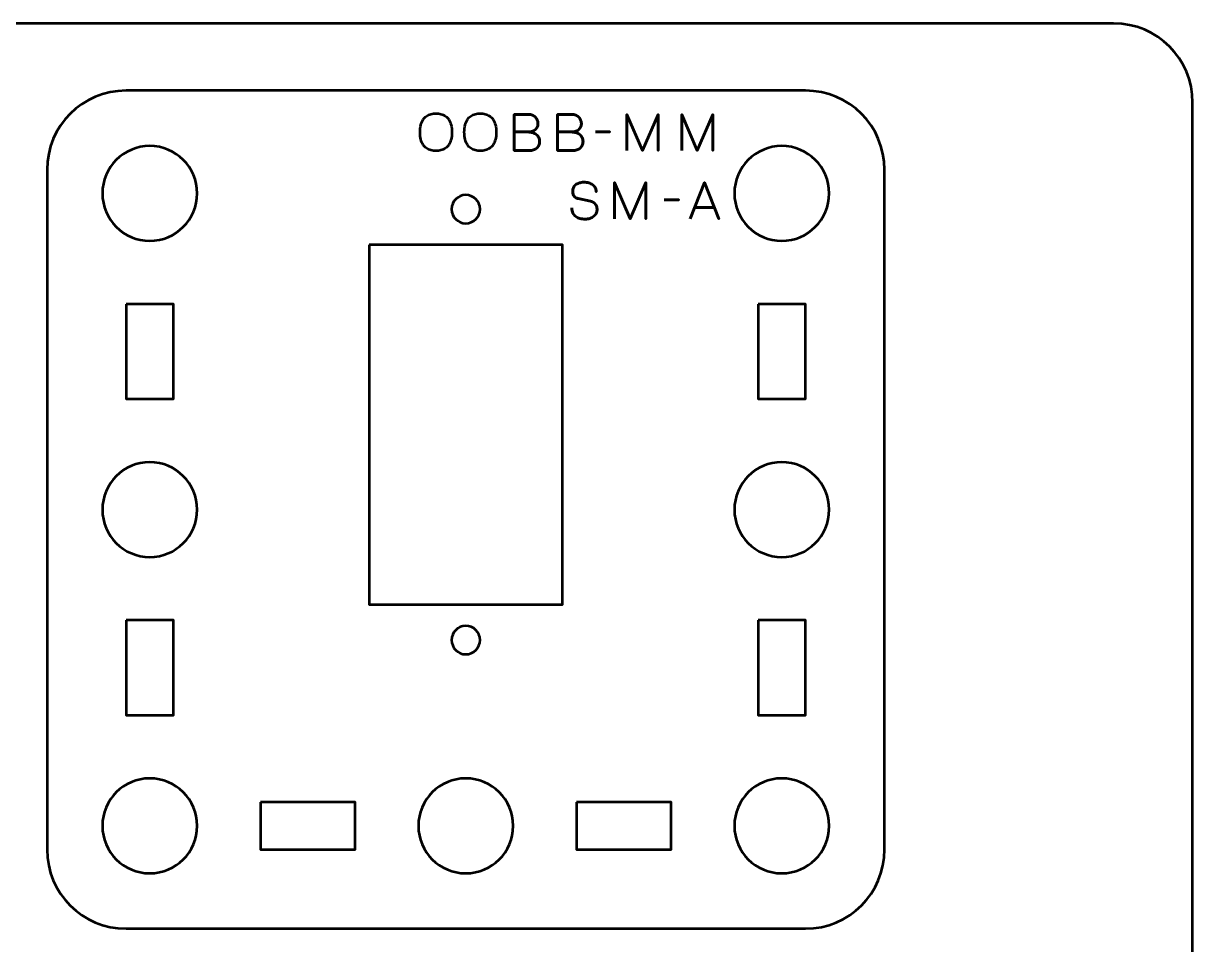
# Model space of a CAD drawing. Header units: centimetres. Extents: x -17.9 to -3.1, y -25.3 to -4.3.
# Drawn here: x -10.5 to -3.1, y -10.18 to -4.35 of the extents above; entities that cross this region are included whole.
import ezdxf

# ---------------------------------------------------------------- set-up
doc = ezdxf.new("R2010")
doc.units = ezdxf.units.CM
doc.header["$MEASUREMENT"] = 0
doc.layers.add('Layer 1', color=7, linetype='Continuous')

msp = doc.modelspace()

# ---------------------------------------------------------------- linework, layer by layer
at = {"layer": 'Layer 1', "color": 7, "lineweight": 53}
msp.add_open_spline([(-17.90003, -24.8499), (-17.90003, -24.8499), (-17.90003, -4.84994), (-17.90003, -4.84994), (-17.90003, -4.84994), (-17.90003, -4.57297), (-17.67694, -4.34998), (-17.39994, -4.34998), (-17.39994, -4.34998), (-17.39994, -4.34998), (-3.60007, -4.34998), (-3.60007, -4.34998), (-3.60007, -4.34998), (-3.32293, -4.34998), (-3.09997, -4.57297), (-3.09997, -4.84994), (-3.09997, -4.84994), (-3.09997, -4.84994), (-3.09997, -24.8499), (-3.09997, -24.8499), (-3.09997, -24.8499), (-3.09997, -25.1269), (-3.32293, -25.34999), (-3.60007, -25.34999), (-3.60007, -25.34999), (-3.60007, -25.34999), (-17.39994, -25.34999), (-17.39994, -25.34999), (-17.39994, -25.34999), (-17.67694, -25.34999), (-17.90003, -25.1269), (-17.90003, -24.8499)], degree=3, knots=[0, 0, 0, 0, 0.125, 0.125, 0.125, 0.125, 0.25, 0.25, 0.25, 0.25, 0.375, 0.375, 0.375, 0.375, 0.5, 0.5, 0.5, 0.5, 0.625, 0.625, 0.625, 0.625, 0.75, 0.75, 0.75, 0.75, 0.875, 0.875, 0.875, 0.875, 1, 1, 1, 1], dxfattribs=at)
at = {"layer": 'Layer 1', "color": 2, "lineweight": 53}
msp.add_open_spline([(-9.84994, -4.77497), (-9.84994, -4.77497), (-5.55007, -4.77497), (-5.55007, -4.77497), (-5.55007, -4.77497), (-5.27293, -4.77497), (-5.04997, -4.99806), (-5.04997, -5.27506), (-5.04997, -5.27506), (-5.04997, -5.27506), (-5.04997, -9.57493), (-5.04997, -9.57493), (-5.04997, -9.57493), (-5.04997, -9.85207), (-5.27293, -10.07503), (-5.55007, -10.07503), (-5.55007, -10.07503), (-5.55007, -10.07503), (-9.84994, -10.07503), (-9.84994, -10.07503), (-9.84994, -10.07503), (-10.12694, -10.07503), (-10.35003, -9.85207), (-10.35003, -9.57493), (-10.35003, -9.57493), (-10.35003, -9.57493), (-10.35003, -5.27506), (-10.35003, -5.27506), (-10.35003, -5.27506), (-10.35003, -4.99806), (-10.12694, -4.77497), (-9.84994, -4.77497)], degree=3, knots=[0, 0, 0, 0, 0.125, 0.125, 0.125, 0.125, 0.25, 0.25, 0.25, 0.25, 0.375, 0.375, 0.375, 0.375, 0.5, 0.5, 0.5, 0.5, 0.625, 0.625, 0.625, 0.625, 0.75, 0.75, 0.75, 0.75, 0.875, 0.875, 0.875, 0.875, 1, 1, 1, 1], dxfattribs=at)
at = {"layer": 'Layer 1', "color": 30, "lineweight": 53}
for points, knots in [([(-7.88878, -5.15638), (-7.87762, -5.15643), (-7.86704, -5.15511), (-7.85693, -5.15251), (-7.85693, -5.15251), (-7.84687, -5.14987), (-7.83767, -5.14574), (-7.82925, -5.14002), (-7.82925, -5.14002), (-7.82084, -5.13436), (-7.81354, -5.1269), (-7.80735, -5.11769), (-7.80735, -5.11769), (-7.80115, -5.10849), (-7.79639, -5.09732), (-7.79301, -5.0842), (-7.79301, -5.0842), (-7.78957, -5.07107), (-7.78787, -5.05578), (-7.78782, -5.03826), (-7.78782, -5.03826), (-7.78787, -5.02075), (-7.78957, -5.00546), (-7.79301, -4.99228), (-7.79301, -4.99228), (-7.79639, -4.9791), (-7.80115, -4.96789), (-7.80735, -4.95863), (-7.80735, -4.95863), (-7.81354, -4.94936), (-7.82084, -4.94185), (-7.82925, -4.93608), (-7.82925, -4.93608), (-7.83767, -4.93031), (-7.84687, -4.92613), (-7.85693, -4.92344), (-7.85693, -4.92344), (-7.86704, -4.92079), (-7.87762, -4.91947), (-7.88878, -4.91952), (-7.88878, -4.91952), (-7.89995, -4.91947), (-7.91053, -4.92079), (-7.92064, -4.92344), (-7.92064, -4.92344), (-7.93069, -4.92613), (-7.9399, -4.93031), (-7.94832, -4.93608), (-7.94832, -4.93608), (-7.95673, -4.94185), (-7.96403, -4.94936), (-7.97022, -4.95863), (-7.97022, -4.95863), (-7.97641, -4.96789), (-7.98118, -4.9791), (-7.98456, -4.99228), (-7.98456, -4.99228), (-7.988, -5.00546), (-7.9897, -5.02075), (-7.98975, -5.03826), (-7.98975, -5.03826), (-7.9897, -5.05578), (-7.988, -5.07107), (-7.98456, -5.0842), (-7.98456, -5.0842), (-7.98118, -5.09732), (-7.97641, -5.10849), (-7.97022, -5.11769), (-7.97022, -5.11769), (-7.96403, -5.1269), (-7.95673, -5.13436), (-7.94832, -5.14002), (-7.94832, -5.14002), (-7.9399, -5.14574), (-7.93069, -5.14987), (-7.92064, -5.15251), (-7.92064, -5.15251), (-7.91053, -5.15511), (-7.89995, -5.15643), (-7.88878, -5.15638)], [0, 0, 0, 0, 0.05, 0.05, 0.05, 0.05, 0.1, 0.1, 0.1, 0.1, 0.15, 0.15, 0.15, 0.15, 0.2, 0.2, 0.2, 0.2, 0.25, 0.25, 0.25, 0.25, 0.3, 0.3, 0.3, 0.3, 0.35, 0.35, 0.35, 0.35, 0.4, 0.4, 0.4, 0.4, 0.45, 0.45, 0.45, 0.45, 0.5, 0.5, 0.5, 0.5, 0.55, 0.55, 0.55, 0.55, 0.6, 0.6, 0.6, 0.6, 0.65, 0.65, 0.65, 0.65, 0.7, 0.7, 0.7, 0.7, 0.75, 0.75, 0.75, 0.75, 0.8, 0.8, 0.8, 0.8, 0.85, 0.85, 0.85, 0.85, 0.9, 0.9, 0.9, 0.9, 0.95, 0.95, 0.95, 0.95, 1, 1, 1, 1]), ([(-7.88878, -5.15638), (-7.87762, -5.15643), (-7.86704, -5.15511), (-7.85693, -5.15251), (-7.85693, -5.15251), (-7.84687, -5.14987), (-7.83767, -5.14574), (-7.82925, -5.14002), (-7.82925, -5.14002), (-7.82084, -5.13436), (-7.81354, -5.1269), (-7.80735, -5.11769), (-7.80735, -5.11769), (-7.80115, -5.10849), (-7.79639, -5.09732), (-7.79301, -5.0842), (-7.79301, -5.0842), (-7.78957, -5.07107), (-7.78787, -5.05578), (-7.78782, -5.03826), (-7.78782, -5.03826), (-7.78787, -5.02075), (-7.78957, -5.00546), (-7.79301, -4.99228), (-7.79301, -4.99228), (-7.79639, -4.9791), (-7.80115, -4.96789), (-7.80735, -4.95863), (-7.80735, -4.95863), (-7.81354, -4.94936), (-7.82084, -4.94185), (-7.82925, -4.93608), (-7.82925, -4.93608), (-7.83767, -4.93031), (-7.84687, -4.92613), (-7.85693, -4.92344), (-7.85693, -4.92344), (-7.86704, -4.92079), (-7.87762, -4.91947), (-7.88878, -4.91952), (-7.88878, -4.91952), (-7.89995, -4.91947), (-7.91053, -4.92079), (-7.92064, -4.92344), (-7.92064, -4.92344), (-7.93069, -4.92613), (-7.9399, -4.93031), (-7.94832, -4.93608), (-7.94832, -4.93608), (-7.95673, -4.94185), (-7.96403, -4.94936), (-7.97022, -4.95863), (-7.97022, -4.95863), (-7.97641, -4.96789), (-7.98118, -4.9791), (-7.98456, -4.99228), (-7.98456, -4.99228), (-7.988, -5.00546), (-7.9897, -5.02075), (-7.98975, -5.03826), (-7.98975, -5.03826), (-7.9897, -5.05578), (-7.988, -5.07107), (-7.98456, -5.0842), (-7.98456, -5.0842), (-7.98118, -5.09732), (-7.97641, -5.10849), (-7.97022, -5.11769), (-7.97022, -5.11769), (-7.96403, -5.1269), (-7.95673, -5.13436), (-7.94832, -5.14002), (-7.94832, -5.14002), (-7.9399, -5.14574), (-7.93069, -5.14987), (-7.92064, -5.15251), (-7.92064, -5.15251), (-7.91053, -5.15511), (-7.89995, -5.15643), (-7.88878, -5.15638)], [0, 0, 0, 0, 0.05, 0.05, 0.05, 0.05, 0.1, 0.1, 0.1, 0.1, 0.15, 0.15, 0.15, 0.15, 0.2, 0.2, 0.2, 0.2, 0.25, 0.25, 0.25, 0.25, 0.3, 0.3, 0.3, 0.3, 0.35, 0.35, 0.35, 0.35, 0.4, 0.4, 0.4, 0.4, 0.45, 0.45, 0.45, 0.45, 0.5, 0.5, 0.5, 0.5, 0.55, 0.55, 0.55, 0.55, 0.6, 0.6, 0.6, 0.6, 0.65, 0.65, 0.65, 0.65, 0.7, 0.7, 0.7, 0.7, 0.75, 0.75, 0.75, 0.75, 0.8, 0.8, 0.8, 0.8, 0.85, 0.85, 0.85, 0.85, 0.9, 0.9, 0.9, 0.9, 0.95, 0.95, 0.95, 0.95, 1, 1, 1, 1]), ([(-7.60843, -5.15638), (-7.59727, -5.15643), (-7.58669, -5.15511), (-7.57658, -5.15251), (-7.57658, -5.15251), (-7.56652, -5.14987), (-7.55732, -5.14574), (-7.5489, -5.14002), (-7.5489, -5.14002), (-7.54049, -5.13436), (-7.53319, -5.1269), (-7.527, -5.11769), (-7.527, -5.11769), (-7.5208, -5.10849), (-7.51604, -5.09732), (-7.51266, -5.0842), (-7.51266, -5.0842), (-7.50922, -5.07107), (-7.50752, -5.05578), (-7.50747, -5.03826), (-7.50747, -5.03826), (-7.50752, -5.02075), (-7.50922, -5.00546), (-7.51266, -4.99228), (-7.51266, -4.99228), (-7.51604, -4.9791), (-7.5208, -4.96789), (-7.527, -4.95863), (-7.527, -4.95863), (-7.53319, -4.94936), (-7.54049, -4.94185), (-7.5489, -4.93608), (-7.5489, -4.93608), (-7.55732, -4.93031), (-7.56652, -4.92613), (-7.57658, -4.92344), (-7.57658, -4.92344), (-7.58669, -4.92079), (-7.59727, -4.91947), (-7.60843, -4.91952), (-7.60843, -4.91952), (-7.6196, -4.91947), (-7.63018, -4.92079), (-7.64029, -4.92344), (-7.64029, -4.92344), (-7.65034, -4.92613), (-7.65955, -4.93031), (-7.66797, -4.93608), (-7.66797, -4.93608), (-7.67638, -4.94185), (-7.68368, -4.94936), (-7.68987, -4.95863), (-7.68987, -4.95863), (-7.69606, -4.96789), (-7.70083, -4.9791), (-7.70421, -4.99228), (-7.70421, -4.99228), (-7.70765, -5.00546), (-7.70935, -5.02075), (-7.7094, -5.03826), (-7.7094, -5.03826), (-7.70935, -5.05578), (-7.70765, -5.07107), (-7.70421, -5.0842), (-7.70421, -5.0842), (-7.70083, -5.09732), (-7.69606, -5.10849), (-7.68987, -5.11769), (-7.68987, -5.11769), (-7.68368, -5.1269), (-7.67638, -5.13436), (-7.66797, -5.14002), (-7.66797, -5.14002), (-7.65955, -5.14574), (-7.65034, -5.14987), (-7.64029, -5.15251), (-7.64029, -5.15251), (-7.63018, -5.15511), (-7.6196, -5.15643), (-7.60843, -5.15638)], [0, 0, 0, 0, 0.05, 0.05, 0.05, 0.05, 0.1, 0.1, 0.1, 0.1, 0.15, 0.15, 0.15, 0.15, 0.2, 0.2, 0.2, 0.2, 0.25, 0.25, 0.25, 0.25, 0.3, 0.3, 0.3, 0.3, 0.35, 0.35, 0.35, 0.35, 0.4, 0.4, 0.4, 0.4, 0.45, 0.45, 0.45, 0.45, 0.5, 0.5, 0.5, 0.5, 0.55, 0.55, 0.55, 0.55, 0.6, 0.6, 0.6, 0.6, 0.65, 0.65, 0.65, 0.65, 0.7, 0.7, 0.7, 0.7, 0.75, 0.75, 0.75, 0.75, 0.8, 0.8, 0.8, 0.8, 0.85, 0.85, 0.85, 0.85, 0.9, 0.9, 0.9, 0.9, 0.95, 0.95, 0.95, 0.95, 1, 1, 1, 1]), ([(-7.60843, -5.15638), (-7.59727, -5.15643), (-7.58669, -5.15511), (-7.57658, -5.15251), (-7.57658, -5.15251), (-7.56652, -5.14987), (-7.55732, -5.14574), (-7.5489, -5.14002), (-7.5489, -5.14002), (-7.54049, -5.13436), (-7.53319, -5.1269), (-7.527, -5.11769), (-7.527, -5.11769), (-7.5208, -5.10849), (-7.51604, -5.09732), (-7.51266, -5.0842), (-7.51266, -5.0842), (-7.50922, -5.07107), (-7.50752, -5.05578), (-7.50747, -5.03826), (-7.50747, -5.03826), (-7.50752, -5.02075), (-7.50922, -5.00546), (-7.51266, -4.99228), (-7.51266, -4.99228), (-7.51604, -4.9791), (-7.5208, -4.96789), (-7.527, -4.95863), (-7.527, -4.95863), (-7.53319, -4.94936), (-7.54049, -4.94185), (-7.5489, -4.93608), (-7.5489, -4.93608), (-7.55732, -4.93031), (-7.56652, -4.92613), (-7.57658, -4.92344), (-7.57658, -4.92344), (-7.58669, -4.92079), (-7.59727, -4.91947), (-7.60843, -4.91952), (-7.60843, -4.91952), (-7.6196, -4.91947), (-7.63018, -4.92079), (-7.64029, -4.92344), (-7.64029, -4.92344), (-7.65034, -4.92613), (-7.65955, -4.93031), (-7.66797, -4.93608), (-7.66797, -4.93608), (-7.67638, -4.94185), (-7.68368, -4.94936), (-7.68987, -4.95863), (-7.68987, -4.95863), (-7.69606, -4.96789), (-7.70083, -4.9791), (-7.70421, -4.99228), (-7.70421, -4.99228), (-7.70765, -5.00546), (-7.70935, -5.02075), (-7.7094, -5.03826), (-7.7094, -5.03826), (-7.70935, -5.05578), (-7.70765, -5.07107), (-7.70421, -5.0842), (-7.70421, -5.0842), (-7.70083, -5.09732), (-7.69606, -5.10849), (-7.68987, -5.11769), (-7.68987, -5.11769), (-7.68368, -5.1269), (-7.67638, -5.13436), (-7.66797, -5.14002), (-7.66797, -5.14002), (-7.65955, -5.14574), (-7.65034, -5.14987), (-7.64029, -5.15251), (-7.64029, -5.15251), (-7.63018, -5.15511), (-7.6196, -5.15643), (-7.60843, -5.15638)], [0, 0, 0, 0, 0.05, 0.05, 0.05, 0.05, 0.1, 0.1, 0.1, 0.1, 0.15, 0.15, 0.15, 0.15, 0.2, 0.2, 0.2, 0.2, 0.25, 0.25, 0.25, 0.25, 0.3, 0.3, 0.3, 0.3, 0.35, 0.35, 0.35, 0.35, 0.4, 0.4, 0.4, 0.4, 0.45, 0.45, 0.45, 0.45, 0.5, 0.5, 0.5, 0.5, 0.55, 0.55, 0.55, 0.55, 0.6, 0.6, 0.6, 0.6, 0.65, 0.65, 0.65, 0.65, 0.7, 0.7, 0.7, 0.7, 0.75, 0.75, 0.75, 0.75, 0.8, 0.8, 0.8, 0.8, 0.85, 0.85, 0.85, 0.85, 0.9, 0.9, 0.9, 0.9, 0.95, 0.95, 0.95, 0.95, 1, 1, 1, 1]), ([(-7.39476, -5.03668), (-7.39476, -5.03668), (-7.30681, -5.03668), (-7.30681, -5.03668), (-7.30681, -5.03668), (-7.29538, -5.03662), (-7.28565, -5.03504), (-7.27744, -5.03191), (-7.27744, -5.03191), (-7.26929, -5.02885), (-7.26268, -5.02467), (-7.25755, -5.01943), (-7.25755, -5.01943), (-7.25241, -5.01419), (-7.24871, -5.00826), (-7.24638, -5.0017), (-7.24638, -5.0017), (-7.24411, -4.99519), (-7.24305, -4.98842), (-7.24331, -4.98143), (-7.24331, -4.98143), (-7.24363, -4.97445), (-7.24511, -4.96767), (-7.24776, -4.96106), (-7.24776, -4.96106), (-7.25035, -4.95444), (-7.25427, -4.94847), (-7.2594, -4.94312), (-7.2594, -4.94312), (-7.26453, -4.93778), (-7.27093, -4.93354), (-7.27871, -4.93042), (-7.27871, -4.93042), (-7.28649, -4.92725), (-7.29565, -4.92561), (-7.30618, -4.92555), (-7.30618, -4.92555), (-7.30618, -4.92555), (-7.39476, -4.92555), (-7.39476, -4.92555), (-7.39476, -4.92555), (-7.39476, -4.92555), (-7.39476, -5.15447), (-7.39476, -5.15447), (-7.39476, -5.15447), (-7.39476, -5.15447), (-7.29729, -5.15447), (-7.29729, -5.15447), (-7.29729, -5.15447), (-7.28819, -5.15447), (-7.27972, -5.15315), (-7.27189, -5.15055), (-7.27189, -5.15055), (-7.26406, -5.14791), (-7.25723, -5.14415), (-7.2513, -5.13912), (-7.2513, -5.13912), (-7.24543, -5.13415), (-7.24083, -5.12812), (-7.23754, -5.12097), (-7.23754, -5.12097), (-7.23426, -5.11383), (-7.23257, -5.10573), (-7.23252, -5.09668), (-7.23252, -5.09668), (-7.23273, -5.08758), (-7.23463, -5.07938), (-7.23829, -5.07203), (-7.23829, -5.07203), (-7.24194, -5.06467), (-7.24702, -5.05837), (-7.25358, -5.05308), (-7.25358, -5.05308), (-7.26014, -5.04784), (-7.26797, -5.04377), (-7.27697, -5.04096), (-7.27697, -5.04096), (-7.28596, -5.03816), (-7.29591, -5.03673), (-7.30681, -5.03668), (-7.30681, -5.03668), (-7.29591, -5.03673), (-7.28596, -5.03816), (-7.27697, -5.04096), (-7.27697, -5.04096), (-7.26797, -5.04377), (-7.26014, -5.04784), (-7.25358, -5.05308), (-7.25358, -5.05308), (-7.24702, -5.05837), (-7.24194, -5.06467), (-7.23829, -5.07203), (-7.23829, -5.07203), (-7.23463, -5.07938), (-7.23273, -5.08758), (-7.23252, -5.09668), (-7.23252, -5.09668), (-7.23257, -5.10573), (-7.23426, -5.11383), (-7.23754, -5.12097), (-7.23754, -5.12097), (-7.24083, -5.12812), (-7.24543, -5.13415), (-7.2513, -5.13912), (-7.2513, -5.13912), (-7.25723, -5.14415), (-7.26406, -5.14791), (-7.27189, -5.15055), (-7.27189, -5.15055), (-7.27972, -5.15315), (-7.28819, -5.15447), (-7.29729, -5.15447), (-7.29729, -5.15447), (-7.29729, -5.15447), (-7.39476, -5.15447), (-7.39476, -5.15447), (-7.39476, -5.15447), (-7.39476, -5.15447), (-7.39476, -4.92555), (-7.39476, -4.92555), (-7.39476, -4.92555), (-7.39476, -4.92555), (-7.30618, -4.92555), (-7.30618, -4.92555), (-7.30618, -4.92555), (-7.29565, -4.92561), (-7.28649, -4.92725), (-7.27871, -4.93042), (-7.27871, -4.93042), (-7.27093, -4.93354), (-7.26453, -4.93778), (-7.2594, -4.94312), (-7.2594, -4.94312), (-7.25427, -4.94847), (-7.25035, -4.95444), (-7.24776, -4.96106), (-7.24776, -4.96106), (-7.24511, -4.96767), (-7.24363, -4.97445), (-7.24331, -4.98143), (-7.24331, -4.98143), (-7.24305, -4.98842), (-7.24411, -4.99519), (-7.24638, -5.0017), (-7.24638, -5.0017), (-7.24871, -5.00826), (-7.25241, -5.01419), (-7.25755, -5.01943), (-7.25755, -5.01943), (-7.26268, -5.02467), (-7.26929, -5.02885), (-7.27744, -5.03191), (-7.27744, -5.03191), (-7.28565, -5.03504), (-7.29538, -5.03662), (-7.30681, -5.03668), (-7.30681, -5.03668), (-7.30681, -5.03668), (-7.39476, -5.03668), (-7.39476, -5.03668)], [0, 0, 0, 0, 0.025, 0.025, 0.025, 0.025, 0.05, 0.05, 0.05, 0.05, 0.075, 0.075, 0.075, 0.075, 0.1, 0.1, 0.1, 0.1, 0.125, 0.125, 0.125, 0.125, 0.15, 0.15, 0.15, 0.15, 0.175, 0.175, 0.175, 0.175, 0.2, 0.2, 0.2, 0.2, 0.225, 0.225, 0.225, 0.225, 0.25, 0.25, 0.25, 0.25, 0.275, 0.275, 0.275, 0.275, 0.3, 0.3, 0.3, 0.3, 0.325, 0.325, 0.325, 0.325, 0.35, 0.35, 0.35, 0.35, 0.375, 0.375, 0.375, 0.375, 0.4, 0.4, 0.4, 0.4, 0.425, 0.425, 0.425, 0.425, 0.45, 0.45, 0.45, 0.45, 0.475, 0.475, 0.475, 0.475, 0.5, 0.5, 0.5, 0.5, 0.525, 0.525, 0.525, 0.525, 0.55, 0.55, 0.55, 0.55, 0.575, 0.575, 0.575, 0.575, 0.6, 0.6, 0.6, 0.6, 0.625, 0.625, 0.625, 0.625, 0.65, 0.65, 0.65, 0.65, 0.675, 0.675, 0.675, 0.675, 0.7, 0.7, 0.7, 0.7, 0.725, 0.725, 0.725, 0.725, 0.75, 0.75, 0.75, 0.75, 0.775, 0.775, 0.775, 0.775, 0.8, 0.8, 0.8, 0.8, 0.825, 0.825, 0.825, 0.825, 0.85, 0.85, 0.85, 0.85, 0.875, 0.875, 0.875, 0.875, 0.9, 0.9, 0.9, 0.9, 0.925, 0.925, 0.925, 0.925, 0.95, 0.95, 0.95, 0.95, 0.975, 0.975, 0.975, 0.975, 1, 1, 1, 1]), ([(-7.12012, -5.03668), (-7.12012, -5.03668), (-7.03217, -5.03668), (-7.03217, -5.03668), (-7.03217, -5.03668), (-7.02074, -5.03662), (-7.01101, -5.03504), (-7.0028, -5.03191), (-7.0028, -5.03191), (-6.99465, -5.02885), (-6.98804, -5.02467), (-6.98291, -5.01943), (-6.98291, -5.01943), (-6.97777, -5.01419), (-6.97407, -5.00826), (-6.97174, -5.0017), (-6.97174, -5.0017), (-6.96947, -4.99519), (-6.96841, -4.98842), (-6.96867, -4.98143), (-6.96867, -4.98143), (-6.96899, -4.97445), (-6.97047, -4.96767), (-6.97312, -4.96106), (-6.97312, -4.96106), (-6.97571, -4.95444), (-6.97963, -4.94847), (-6.98476, -4.94312), (-6.98476, -4.94312), (-6.98989, -4.93778), (-6.99629, -4.93354), (-7.00407, -4.93042), (-7.00407, -4.93042), (-7.01185, -4.92725), (-7.02101, -4.92561), (-7.03154, -4.92555), (-7.03154, -4.92555), (-7.03154, -4.92555), (-7.12012, -4.92555), (-7.12012, -4.92555), (-7.12012, -4.92555), (-7.12012, -4.92555), (-7.12012, -5.15447), (-7.12012, -5.15447), (-7.12012, -5.15447), (-7.12012, -5.15447), (-7.02265, -5.15447), (-7.02265, -5.15447), (-7.02265, -5.15447), (-7.01355, -5.15447), (-7.00508, -5.15315), (-6.99725, -5.15055), (-6.99725, -5.15055), (-6.98942, -5.14791), (-6.98259, -5.14415), (-6.97666, -5.13912), (-6.97666, -5.13912), (-6.97079, -5.13415), (-6.96619, -5.12812), (-6.9629, -5.12097), (-6.9629, -5.12097), (-6.95962, -5.11383), (-6.95793, -5.10573), (-6.95788, -5.09668), (-6.95788, -5.09668), (-6.95809, -5.08758), (-6.95999, -5.07938), (-6.96365, -5.07203), (-6.96365, -5.07203), (-6.9673, -5.06467), (-6.97238, -5.05837), (-6.97894, -5.05308), (-6.97894, -5.05308), (-6.9855, -5.04784), (-6.99333, -5.04377), (-7.00233, -5.04096), (-7.00233, -5.04096), (-7.01132, -5.03816), (-7.02127, -5.03673), (-7.03217, -5.03668), (-7.03217, -5.03668), (-7.02127, -5.03673), (-7.01132, -5.03816), (-7.00233, -5.04096), (-7.00233, -5.04096), (-6.99333, -5.04377), (-6.9855, -5.04784), (-6.97894, -5.05308), (-6.97894, -5.05308), (-6.97238, -5.05837), (-6.9673, -5.06467), (-6.96365, -5.07203), (-6.96365, -5.07203), (-6.95999, -5.07938), (-6.95809, -5.08758), (-6.95788, -5.09668), (-6.95788, -5.09668), (-6.95793, -5.10573), (-6.95962, -5.11383), (-6.9629, -5.12097), (-6.9629, -5.12097), (-6.96619, -5.12812), (-6.97079, -5.13415), (-6.97666, -5.13912), (-6.97666, -5.13912), (-6.98259, -5.14415), (-6.98942, -5.14791), (-6.99725, -5.15055), (-6.99725, -5.15055), (-7.00508, -5.15315), (-7.01355, -5.15447), (-7.02265, -5.15447), (-7.02265, -5.15447), (-7.02265, -5.15447), (-7.12012, -5.15447), (-7.12012, -5.15447), (-7.12012, -5.15447), (-7.12012, -5.15447), (-7.12012, -4.92555), (-7.12012, -4.92555), (-7.12012, -4.92555), (-7.12012, -4.92555), (-7.03154, -4.92555), (-7.03154, -4.92555), (-7.03154, -4.92555), (-7.02101, -4.92561), (-7.01185, -4.92725), (-7.00407, -4.93042), (-7.00407, -4.93042), (-6.99629, -4.93354), (-6.98989, -4.93778), (-6.98476, -4.94312), (-6.98476, -4.94312), (-6.97963, -4.94847), (-6.97571, -4.95444), (-6.97312, -4.96106), (-6.97312, -4.96106), (-6.97047, -4.96767), (-6.96899, -4.97445), (-6.96867, -4.98143), (-6.96867, -4.98143), (-6.96841, -4.98842), (-6.96947, -4.99519), (-6.97174, -5.0017), (-6.97174, -5.0017), (-6.97407, -5.00826), (-6.97777, -5.01419), (-6.98291, -5.01943), (-6.98291, -5.01943), (-6.98804, -5.02467), (-6.99465, -5.02885), (-7.0028, -5.03191), (-7.0028, -5.03191), (-7.01101, -5.03504), (-7.02074, -5.03662), (-7.03217, -5.03668), (-7.03217, -5.03668), (-7.03217, -5.03668), (-7.12012, -5.03668), (-7.12012, -5.03668)], [0, 0, 0, 0, 0.025, 0.025, 0.025, 0.025, 0.05, 0.05, 0.05, 0.05, 0.075, 0.075, 0.075, 0.075, 0.1, 0.1, 0.1, 0.1, 0.125, 0.125, 0.125, 0.125, 0.15, 0.15, 0.15, 0.15, 0.175, 0.175, 0.175, 0.175, 0.2, 0.2, 0.2, 0.2, 0.225, 0.225, 0.225, 0.225, 0.25, 0.25, 0.25, 0.25, 0.275, 0.275, 0.275, 0.275, 0.3, 0.3, 0.3, 0.3, 0.325, 0.325, 0.325, 0.325, 0.35, 0.35, 0.35, 0.35, 0.375, 0.375, 0.375, 0.375, 0.4, 0.4, 0.4, 0.4, 0.425, 0.425, 0.425, 0.425, 0.45, 0.45, 0.45, 0.45, 0.475, 0.475, 0.475, 0.475, 0.5, 0.5, 0.5, 0.5, 0.525, 0.525, 0.525, 0.525, 0.55, 0.55, 0.55, 0.55, 0.575, 0.575, 0.575, 0.575, 0.6, 0.6, 0.6, 0.6, 0.625, 0.625, 0.625, 0.625, 0.65, 0.65, 0.65, 0.65, 0.675, 0.675, 0.675, 0.675, 0.7, 0.7, 0.7, 0.7, 0.725, 0.725, 0.725, 0.725, 0.75, 0.75, 0.75, 0.75, 0.775, 0.775, 0.775, 0.775, 0.8, 0.8, 0.8, 0.8, 0.825, 0.825, 0.825, 0.825, 0.85, 0.85, 0.85, 0.85, 0.875, 0.875, 0.875, 0.875, 0.9, 0.9, 0.9, 0.9, 0.925, 0.925, 0.925, 0.925, 0.95, 0.95, 0.95, 0.95, 0.975, 0.975, 0.975, 0.975, 1, 1, 1, 1]), ([(-6.68038, -5.15447), (-6.68038, -5.15447), (-6.68038, -4.92555), (-6.68038, -4.92555), (-6.68038, -4.92555), (-6.68038, -4.92555), (-6.58195, -5.15447), (-6.58195, -5.15447), (-6.58195, -5.15447), (-6.58195, -5.15447), (-6.48321, -4.92555), (-6.48321, -4.92555), (-6.48321, -4.92555), (-6.48321, -4.92555), (-6.48321, -5.15447), (-6.48321, -5.15447), (-6.48321, -5.15447), (-6.48321, -5.15447), (-6.48321, -4.92555), (-6.48321, -4.92555), (-6.48321, -4.92555), (-6.48321, -4.92555), (-6.58195, -5.15447), (-6.58195, -5.15447), (-6.58195, -5.15447), (-6.58195, -5.15447), (-6.68038, -4.92555), (-6.68038, -4.92555), (-6.68038, -4.92555), (-6.68038, -4.92555), (-6.68038, -5.15447), (-6.68038, -5.15447)], [0, 0, 0, 0, 0.125, 0.125, 0.125, 0.125, 0.25, 0.25, 0.25, 0.25, 0.375, 0.375, 0.375, 0.375, 0.5, 0.5, 0.5, 0.5, 0.625, 0.625, 0.625, 0.625, 0.75, 0.75, 0.75, 0.75, 0.875, 0.875, 0.875, 0.875, 1, 1, 1, 1]), ([(-6.33335, -5.15447), (-6.33335, -5.15447), (-6.33335, -4.92555), (-6.33335, -4.92555), (-6.33335, -4.92555), (-6.33335, -4.92555), (-6.23492, -5.15447), (-6.23492, -5.15447), (-6.23492, -5.15447), (-6.23492, -5.15447), (-6.13618, -4.92555), (-6.13618, -4.92555), (-6.13618, -4.92555), (-6.13618, -4.92555), (-6.13618, -5.15447), (-6.13618, -5.15447), (-6.13618, -5.15447), (-6.13618, -5.15447), (-6.13618, -4.92555), (-6.13618, -4.92555), (-6.13618, -4.92555), (-6.13618, -4.92555), (-6.23492, -5.15447), (-6.23492, -5.15447), (-6.23492, -5.15447), (-6.23492, -5.15447), (-6.33335, -4.92555), (-6.33335, -4.92555), (-6.33335, -4.92555), (-6.33335, -4.92555), (-6.33335, -5.15447), (-6.33335, -5.15447)], [0, 0, 0, 0, 0.125, 0.125, 0.125, 0.125, 0.25, 0.25, 0.25, 0.25, 0.375, 0.375, 0.375, 0.375, 0.5, 0.5, 0.5, 0.5, 0.625, 0.625, 0.625, 0.625, 0.75, 0.75, 0.75, 0.75, 0.875, 0.875, 0.875, 0.875, 1, 1, 1, 1]), ([(-6.87977, -5.03477), (-6.87977, -5.03477), (-6.78738, -5.03477), (-6.78738, -5.03477), (-6.78738, -5.03477), (-6.78738, -5.03477), (-6.87977, -5.03477), (-6.87977, -5.03477)], [0, 0, 0, 0, 0.5, 0.5, 0.5, 0.5, 1, 1, 1, 1]), ([(-7.02931, -5.51673), (-7.0292, -5.52938), (-7.02698, -5.54023), (-7.02254, -5.54928), (-7.02254, -5.54928), (-7.01814, -5.55827), (-7.01201, -5.56563), (-7.00428, -5.57134), (-7.00428, -5.57134), (-6.9965, -5.57701), (-6.98756, -5.58119), (-6.97745, -5.58389), (-6.97745, -5.58389), (-6.9674, -5.58653), (-6.9566, -5.58786), (-6.94517, -5.58786), (-6.94517, -5.58786), (-6.93364, -5.5878), (-6.92326, -5.58611), (-6.914, -5.58288), (-6.914, -5.58288), (-6.9048, -5.57965), (-6.89691, -5.57531), (-6.8903, -5.56986), (-6.8903, -5.56986), (-6.88374, -5.56441), (-6.87866, -5.55833), (-6.87506, -5.55155), (-6.87506, -5.55155), (-6.87146, -5.54478), (-6.86955, -5.53785), (-6.86929, -5.5307), (-6.86929, -5.5307), (-6.86897, -5.52134), (-6.87035, -5.51277), (-6.87336, -5.50504), (-6.87336, -5.50504), (-6.87638, -5.49731), (-6.88104, -5.49086), (-6.88733, -5.48557), (-6.88733, -5.48557), (-6.89358, -5.48028), (-6.90146, -5.47657), (-6.91088, -5.47451), (-6.91088, -5.47451), (-6.91088, -5.47451), (-6.98867, -5.45768), (-6.98867, -5.45768), (-6.98867, -5.45768), (-6.99597, -5.45615), (-7.00227, -5.45355), (-7.00746, -5.44995), (-7.00746, -5.44995), (-7.01264, -5.4463), (-7.01666, -5.44128), (-7.01941, -5.43482), (-7.01941, -5.43482), (-7.02217, -5.42842), (-7.02359, -5.42027), (-7.02359, -5.41037), (-7.02359, -5.41037), (-7.02359, -5.40286), (-7.02206, -5.39577), (-7.01894, -5.3891), (-7.01894, -5.3891), (-7.01587, -5.38243), (-7.01132, -5.37656), (-7.00534, -5.37137), (-7.00534, -5.37137), (-6.99936, -5.36624), (-6.99195, -5.36222), (-6.98317, -5.35931), (-6.98317, -5.35931), (-6.97433, -5.35634), (-6.96422, -5.35486), (-6.95279, -5.35481), (-6.95279, -5.35481), (-6.94131, -5.35481), (-6.93078, -5.35613), (-6.92115, -5.35878), (-6.92115, -5.35878), (-6.91157, -5.36142), (-6.90326, -5.36523), (-6.89628, -5.37031), (-6.89628, -5.37031), (-6.88929, -5.37539), (-6.88389, -5.38164), (-6.88019, -5.38894), (-6.88019, -5.38894), (-6.87649, -5.3963), (-6.87474, -5.40471), (-6.875, -5.41418), (-6.875, -5.41418), (-6.87474, -5.40471), (-6.87649, -5.3963), (-6.88019, -5.38894), (-6.88019, -5.38894), (-6.88389, -5.38164), (-6.88929, -5.37539), (-6.89628, -5.37031), (-6.89628, -5.37031), (-6.90326, -5.36523), (-6.91157, -5.36142), (-6.92115, -5.35878), (-6.92115, -5.35878), (-6.93078, -5.35613), (-6.94131, -5.35481), (-6.95279, -5.35481), (-6.95279, -5.35481), (-6.96422, -5.35486), (-6.97433, -5.35634), (-6.98317, -5.35931), (-6.98317, -5.35931), (-6.99195, -5.36222), (-6.99936, -5.36624), (-7.00534, -5.37137), (-7.00534, -5.37137), (-7.01132, -5.37656), (-7.01587, -5.38243), (-7.01894, -5.3891), (-7.01894, -5.3891), (-7.02206, -5.39577), (-7.02359, -5.40286), (-7.02359, -5.41037), (-7.02359, -5.41037), (-7.02359, -5.42027), (-7.02222, -5.42842), (-7.01957, -5.43477), (-7.01957, -5.43477), (-7.01687, -5.44117), (-7.01291, -5.44614), (-7.00772, -5.4498), (-7.00772, -5.4498), (-7.00253, -5.45339), (-6.99618, -5.45604), (-6.98867, -5.45768), (-6.98867, -5.45768), (-6.98867, -5.45768), (-6.91088, -5.47451), (-6.91088, -5.47451), (-6.91088, -5.47451), (-6.90125, -5.47657), (-6.89331, -5.48028), (-6.88707, -5.48557), (-6.88707, -5.48557), (-6.88077, -5.49086), (-6.87617, -5.49731), (-6.87321, -5.50504), (-6.87321, -5.50504), (-6.8703, -5.51277), (-6.86897, -5.52134), (-6.86929, -5.5307), (-6.86929, -5.5307), (-6.86955, -5.53785), (-6.87146, -5.54478), (-6.87506, -5.55155), (-6.87506, -5.55155), (-6.87866, -5.55833), (-6.88374, -5.56441), (-6.8903, -5.56986), (-6.8903, -5.56986), (-6.89691, -5.57531), (-6.9048, -5.57965), (-6.914, -5.58288), (-6.914, -5.58288), (-6.92326, -5.58611), (-6.93364, -5.5878), (-6.94517, -5.58786), (-6.94517, -5.58786), (-6.9566, -5.58786), (-6.9674, -5.58653), (-6.97745, -5.58389), (-6.97745, -5.58389), (-6.98756, -5.58119), (-6.9965, -5.57701), (-7.00428, -5.57134), (-7.00428, -5.57134), (-7.01201, -5.56563), (-7.01814, -5.55827), (-7.02254, -5.54928), (-7.02254, -5.54928), (-7.02698, -5.54023), (-7.0292, -5.52938), (-7.02931, -5.51673)], [0, 0, 0, 0, 0.0217391, 0.0217391, 0.0217391, 0.0217391, 0.0434783, 0.0434783, 0.0434783, 0.0434783, 0.0652174, 0.0652174, 0.0652174, 0.0652174, 0.0869565, 0.0869565, 0.0869565, 0.0869565, 0.1086957, 0.1086957, 0.1086957, 0.1086957, 0.1304348, 0.1304348, 0.1304348, 0.1304348, 0.1521739, 0.1521739, 0.1521739, 0.1521739, 0.173913, 0.173913, 0.173913, 0.173913, 0.1956522, 0.1956522, 0.1956522, 0.1956522, 0.2173913, 0.2173913, 0.2173913, 0.2173913, 0.2391304, 0.2391304, 0.2391304, 0.2391304, 0.2608696, 0.2608696, 0.2608696, 0.2608696, 0.2826087, 0.2826087, 0.2826087, 0.2826087, 0.3043478, 0.3043478, 0.3043478, 0.3043478, 0.326087, 0.326087, 0.326087, 0.326087, 0.3478261, 0.3478261, 0.3478261, 0.3478261, 0.3695652, 0.3695652, 0.3695652, 0.3695652, 0.3913043, 0.3913043, 0.3913043, 0.3913043, 0.4130435, 0.4130435, 0.4130435, 0.4130435, 0.4347826, 0.4347826, 0.4347826, 0.4347826, 0.4565217, 0.4565217, 0.4565217, 0.4565217, 0.4782609, 0.4782609, 0.4782609, 0.4782609, 0.5, 0.5, 0.5, 0.5, 0.5217391, 0.5217391, 0.5217391, 0.5217391, 0.5434783, 0.5434783, 0.5434783, 0.5434783, 0.5652174, 0.5652174, 0.5652174, 0.5652174, 0.5869565, 0.5869565, 0.5869565, 0.5869565, 0.6086957, 0.6086957, 0.6086957, 0.6086957, 0.6304348, 0.6304348, 0.6304348, 0.6304348, 0.6521739, 0.6521739, 0.6521739, 0.6521739, 0.673913, 0.673913, 0.673913, 0.673913, 0.6956522, 0.6956522, 0.6956522, 0.6956522, 0.7173913, 0.7173913, 0.7173913, 0.7173913, 0.7391304, 0.7391304, 0.7391304, 0.7391304, 0.7608696, 0.7608696, 0.7608696, 0.7608696, 0.7826087, 0.7826087, 0.7826087, 0.7826087, 0.8043478, 0.8043478, 0.8043478, 0.8043478, 0.826087, 0.826087, 0.826087, 0.826087, 0.8478261, 0.8478261, 0.8478261, 0.8478261, 0.8695652, 0.8695652, 0.8695652, 0.8695652, 0.8913043, 0.8913043, 0.8913043, 0.8913043, 0.9130435, 0.9130435, 0.9130435, 0.9130435, 0.9347826, 0.9347826, 0.9347826, 0.9347826, 0.9565217, 0.9565217, 0.9565217, 0.9565217, 0.9782609, 0.9782609, 0.9782609, 0.9782609, 1, 1, 1, 1]), ([(-6.75785, -5.58595), (-6.75785, -5.58595), (-6.75785, -5.35703), (-6.75785, -5.35703), (-6.75785, -5.35703), (-6.75785, -5.35703), (-6.65942, -5.58595), (-6.65942, -5.58595), (-6.65942, -5.58595), (-6.65942, -5.58595), (-6.56068, -5.35703), (-6.56068, -5.35703), (-6.56068, -5.35703), (-6.56068, -5.35703), (-6.56068, -5.58595), (-6.56068, -5.58595), (-6.56068, -5.58595), (-6.56068, -5.58595), (-6.56068, -5.35703), (-6.56068, -5.35703), (-6.56068, -5.35703), (-6.56068, -5.35703), (-6.65942, -5.58595), (-6.65942, -5.58595), (-6.65942, -5.58595), (-6.65942, -5.58595), (-6.75785, -5.35703), (-6.75785, -5.35703), (-6.75785, -5.35703), (-6.75785, -5.35703), (-6.75785, -5.58595), (-6.75785, -5.58595)], [0, 0, 0, 0, 0.125, 0.125, 0.125, 0.125, 0.25, 0.25, 0.25, 0.25, 0.375, 0.375, 0.375, 0.375, 0.5, 0.5, 0.5, 0.5, 0.625, 0.625, 0.625, 0.625, 0.75, 0.75, 0.75, 0.75, 0.875, 0.875, 0.875, 0.875, 1, 1, 1, 1]), ([(-6.28001, -5.58595), (-6.28001, -5.58595), (-6.1892, -5.35703), (-6.1892, -5.35703), (-6.1892, -5.35703), (-6.1892, -5.35703), (-6.09808, -5.58595), (-6.09808, -5.58595), (-6.09808, -5.58595), (-6.09808, -5.58595), (-6.1892, -5.35703), (-6.1892, -5.35703), (-6.1892, -5.35703), (-6.1892, -5.35703), (-6.28001, -5.58595), (-6.28001, -5.58595)], [0, 0, 0, 0, 0.25, 0.25, 0.25, 0.25, 0.5, 0.5, 0.5, 0.5, 0.75, 0.75, 0.75, 0.75, 1, 1, 1, 1]), ([(-6.44511, -5.46625), (-6.44511, -5.46625), (-6.35272, -5.46625), (-6.35272, -5.46625), (-6.35272, -5.46625), (-6.35272, -5.46625), (-6.44511, -5.46625), (-6.44511, -5.46625)], [0, 0, 0, 0, 0.5, 0.5, 0.5, 0.5, 1, 1, 1, 1]), ([(-6.25143, -5.51388), (-6.25143, -5.51388), (-6.12697, -5.51388), (-6.12697, -5.51388), (-6.12697, -5.51388), (-6.12697, -5.51388), (-6.25143, -5.51388), (-6.25143, -5.51388)], [0, 0, 0, 0, 0.5, 0.5, 0.5, 0.5, 1, 1, 1, 1])]:
    msp.add_open_spline(points, degree=3, knots=knots, dxfattribs=at)
at = {"layer": 'Layer 1', "lineweight": 53}
for points in [[(-9.4, -5.425), (-9.4, -5.59077), (-9.53423, -5.725), (-9.70001, -5.725), (-9.70001, -5.725), (-9.86567, -5.725), (-10.00001, -5.59077), (-10.00001, -5.425), (-10.00001, -5.425), (-10.00001, -5.25933), (-9.86567, -5.12499), (-9.70001, -5.12499), (-9.70001, -5.12499), (-9.53423, -5.12499), (-9.4, -5.25933), (-9.4, -5.425)], [(-5.4, -5.425), (-5.4, -5.59077), (-5.53433, -5.725), (-5.7, -5.725), (-5.7, -5.725), (-5.86563, -5.725), (-6, -5.59077), (-6, -5.425), (-6, -5.425), (-6, -5.25933), (-5.86563, -5.12499), (-5.7, -5.12499), (-5.7, -5.12499), (-5.53433, -5.12499), (-5.4, -5.25933), (-5.4, -5.425)], [(-9.84994, -6.12501), (-9.84994, -6.12501), (-9.54993, -6.12501), (-9.54993, -6.12501), (-9.54993, -6.12501), (-9.54993, -6.12501), (-9.54993, -6.72502), (-9.54993, -6.72502), (-9.54993, -6.72502), (-9.54993, -6.72502), (-9.84994, -6.72502), (-9.84994, -6.72502), (-9.84994, -6.72502), (-9.84994, -6.72502), (-9.84994, -6.12501), (-9.84994, -6.12501)], [(-5.85007, -6.12501), (-5.85007, -6.12501), (-5.55007, -6.12501), (-5.55007, -6.12501), (-5.55007, -6.12501), (-5.55007, -6.12501), (-5.55007, -6.72502), (-5.55007, -6.72502), (-5.55007, -6.72502), (-5.55007, -6.72502), (-5.85007, -6.72502), (-5.85007, -6.72502), (-5.85007, -6.72502), (-5.85007, -6.72502), (-5.85007, -6.12501), (-5.85007, -6.12501)], [(-9.4, -7.42507), (-9.4, -7.5907), (-9.53423, -7.72507), (-9.70001, -7.72507), (-9.70001, -7.72507), (-9.86567, -7.72507), (-10.00001, -7.5907), (-10.00001, -7.42507), (-10.00001, -7.42507), (-10.00001, -7.2593), (-9.86567, -7.12507), (-9.70001, -7.12507), (-9.70001, -7.12507), (-9.53423, -7.12507), (-9.4, -7.2593), (-9.4, -7.42507)], [(-5.4, -7.42507), (-5.4, -7.5907), (-5.53433, -7.72507), (-5.7, -7.72507), (-5.7, -7.72507), (-5.86563, -7.72507), (-6, -7.5907), (-6, -7.42507), (-6, -7.42507), (-6, -7.2593), (-5.86563, -7.12507), (-5.7, -7.12507), (-5.7, -7.12507), (-5.53433, -7.12507), (-5.4, -7.2593), (-5.4, -7.42507)], [(-9.84994, -8.12498), (-9.84994, -8.12498), (-9.54993, -8.12498), (-9.54993, -8.12498), (-9.54993, -8.12498), (-9.54993, -8.12498), (-9.54993, -8.72498), (-9.54993, -8.72498), (-9.54993, -8.72498), (-9.54993, -8.72498), (-9.84994, -8.72498), (-9.84994, -8.72498), (-9.84994, -8.72498), (-9.84994, -8.72498), (-9.84994, -8.12498), (-9.84994, -8.12498)], [(-5.85007, -8.12498), (-5.85007, -8.12498), (-5.55007, -8.12498), (-5.55007, -8.12498), (-5.55007, -8.12498), (-5.55007, -8.12498), (-5.55007, -8.72498), (-5.55007, -8.72498), (-5.55007, -8.72498), (-5.55007, -8.72498), (-5.85007, -8.72498), (-5.85007, -8.72498), (-5.85007, -8.72498), (-5.85007, -8.72498), (-5.85007, -8.12498), (-5.85007, -8.12498)], [(-9.4, -9.425), (-9.4, -9.59067), (-9.53423, -9.725), (-9.70001, -9.725), (-9.70001, -9.725), (-9.86567, -9.725), (-10.00001, -9.59067), (-10.00001, -9.425), (-10.00001, -9.425), (-10.00001, -9.25937), (-9.86567, -9.125), (-9.70001, -9.125), (-9.70001, -9.125), (-9.53423, -9.125), (-9.4, -9.25937), (-9.4, -9.425)], [(-7.39993, -9.425), (-7.39993, -9.59067), (-7.5343, -9.725), (-7.69993, -9.725), (-7.69993, -9.725), (-7.8657, -9.725), (-7.99993, -9.59067), (-7.99993, -9.425), (-7.99993, -9.425), (-7.99993, -9.25937), (-7.8657, -9.125), (-7.69993, -9.125), (-7.69993, -9.125), (-7.5343, -9.125), (-7.39993, -9.25937), (-7.39993, -9.425)], [(-5.4, -9.425), (-5.4, -9.59067), (-5.53433, -9.725), (-5.7, -9.725), (-5.7, -9.725), (-5.86563, -9.725), (-6, -9.59067), (-6, -9.425), (-6, -9.425), (-6, -9.25937), (-5.86563, -9.125), (-5.7, -9.125), (-5.7, -9.125), (-5.53433, -9.125), (-5.4, -9.25937), (-5.4, -9.425)], [(-8.99999, -9.27493), (-8.99999, -9.27493), (-8.39998, -9.27493), (-8.39998, -9.27493), (-8.39998, -9.27493), (-8.39998, -9.27493), (-8.39998, -9.57493), (-8.39998, -9.57493), (-8.39998, -9.57493), (-8.39998, -9.57493), (-8.99999, -9.57493), (-8.99999, -9.57493), (-8.99999, -9.57493), (-8.99999, -9.57493), (-8.99999, -9.27493), (-8.99999, -9.27493)], [(-7.00002, -9.27493), (-7.00002, -9.27493), (-6.40002, -9.27493), (-6.40002, -9.27493), (-6.40002, -9.27493), (-6.40002, -9.27493), (-6.40002, -9.57493), (-6.40002, -9.57493), (-6.40002, -9.57493), (-6.40002, -9.57493), (-7.00002, -9.57493), (-7.00002, -9.57493), (-7.00002, -9.57493), (-7.00002, -9.57493), (-7.00002, -9.27493), (-7.00002, -9.27493)]]:
    msp.add_open_spline(points, degree=3, knots=[0, 0, 0, 0, 0.25, 0.25, 0.25, 0.25, 0.5, 0.5, 0.5, 0.5, 0.75, 0.75, 0.75, 0.75, 1, 1, 1, 1], dxfattribs=at)
at = {"layer": 'Layer 1', "color": 250, "lineweight": 53}
for points in [[(-7.70003, -5.43504), (-7.65033, -5.43504), (-7.61003, -5.47534), (-7.61003, -5.52504), (-7.61003, -5.52504), (-7.61003, -5.57474), (-7.65033, -5.61504), (-7.70003, -5.61504), (-7.70003, -5.61504), (-7.74973, -5.61504), (-7.79003, -5.57474), (-7.79003, -5.52504), (-7.79003, -5.52504), (-7.79003, -5.47534), (-7.74973, -5.43504), (-7.70003, -5.43504)], [(-8.31253, -5.75004), (-8.31253, -5.75004), (-7.08753, -5.75004), (-7.08753, -5.75004), (-7.08753, -5.75004), (-7.08753, -5.75004), (-7.08753, -8.02504), (-7.08753, -8.02504), (-7.08753, -8.02504), (-7.08753, -8.02504), (-8.31253, -8.02504), (-8.31253, -8.02504), (-8.31253, -8.02504), (-8.31253, -8.02504), (-8.31253, -5.75004), (-8.31253, -5.75004)], [(-7.70003, -8.16004), (-7.65033, -8.16004), (-7.61003, -8.20034), (-7.61003, -8.25004), (-7.61003, -8.25004), (-7.61003, -8.29974), (-7.65033, -8.34004), (-7.70003, -8.34004), (-7.70003, -8.34004), (-7.74973, -8.34004), (-7.79003, -8.29974), (-7.79003, -8.25004), (-7.79003, -8.25004), (-7.79003, -8.20034), (-7.74973, -8.16004), (-7.70003, -8.16004)]]:
    msp.add_open_spline(points, degree=3, knots=[0, 0, 0, 0, 0.25, 0.25, 0.25, 0.25, 0.5, 0.5, 0.5, 0.5, 0.75, 0.75, 0.75, 0.75, 1, 1, 1, 1], dxfattribs=at)

doc.saveas('drawing.dxf')
